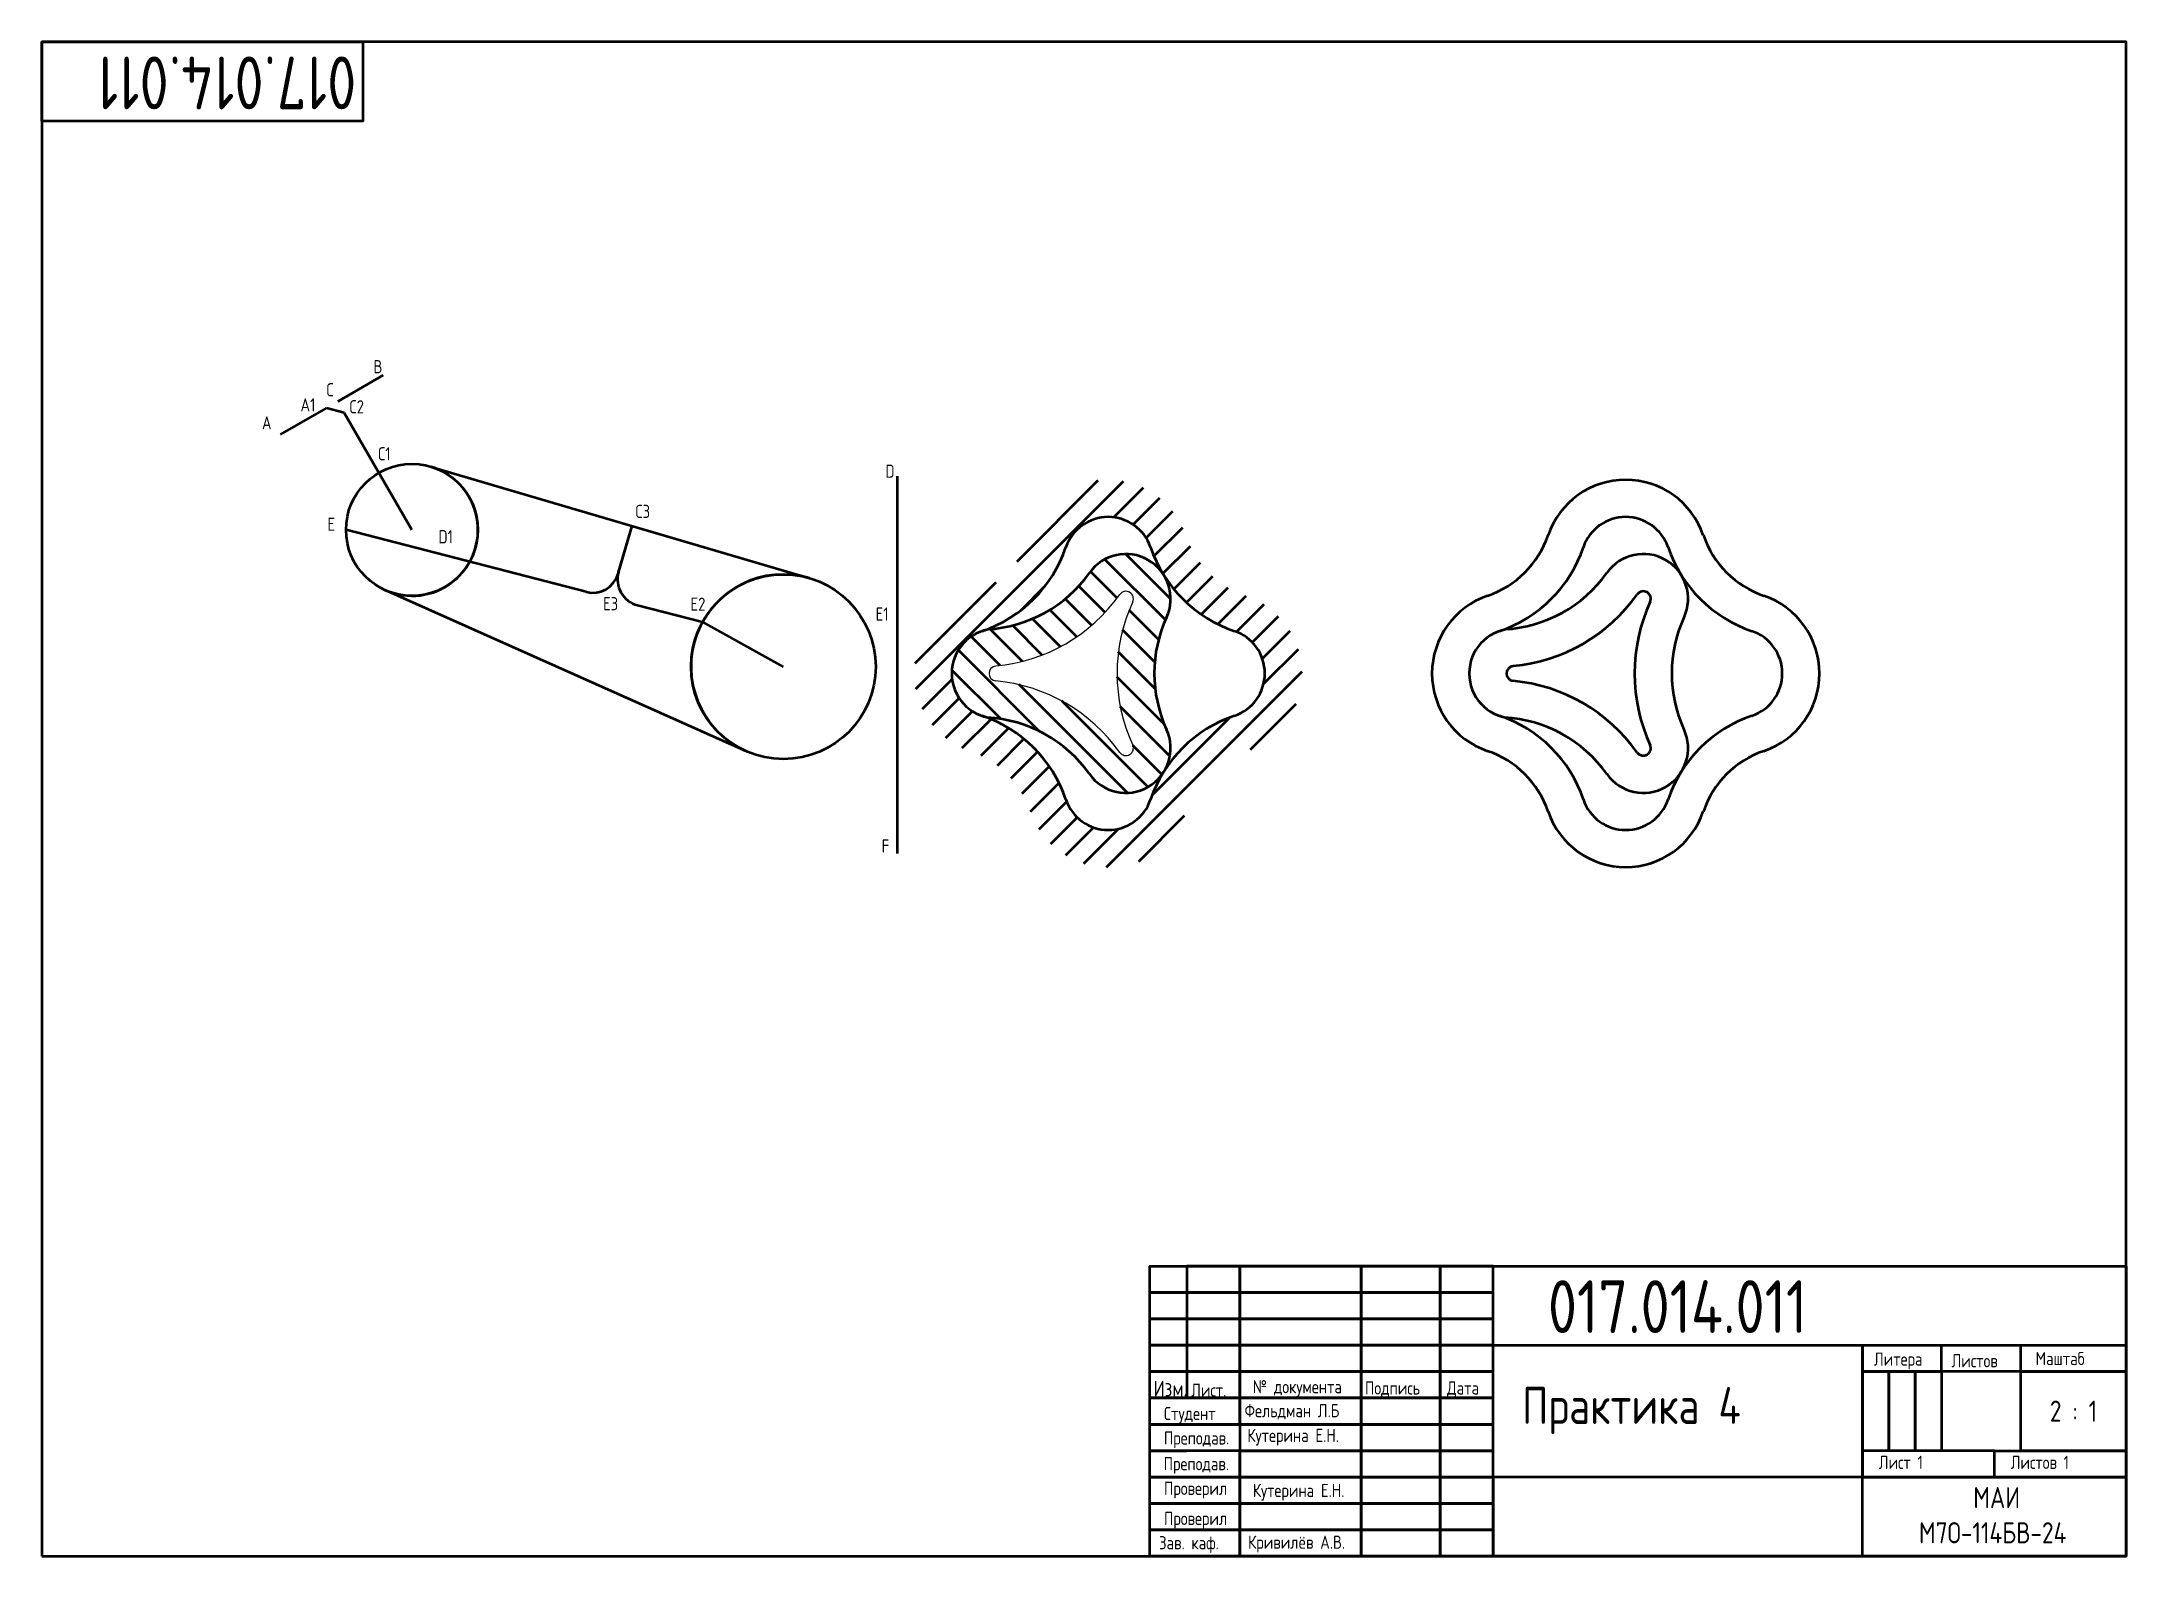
# Paper-space layout 'Лист1' of a CAD drawing. Header units: millimetres. Extents: x 20 to 415, y 5 to 292.
# The model-space entities are those that its viewports show. They can reach past a viewport. Long polylines and large blocks are cut down to what shows.
import ezdxf

# ---------------------------------------------------------------- set-up
doc = ezdxf.new("R2010")
doc.units = ezdxf.units.MM
doc.layers.add('AM_VIEWS', color=1, linetype='Continuous', lineweight=25, plot=False)
for name, color, linetype, lineweight in [('Основной', 5, 'Continuous', 50), ('Текст', 3, 'Continuous', 20), ('Тонкая', 7, 'Continuous', 25)]:
    doc.layers.add(name, color=color, linetype=linetype, lineweight=lineweight)
doc.styles.get("Standard").update_dxf_attribs({"font": 'arial.ttf'})
doc.styles.add('ГОСТ', font='GOST_A.TTF')

msp = doc.modelspace()

# ---------------------------------------------------------------- hatches: boundary and pattern name
at = {"layer": 'Основной'}
h = msp.add_hatch(dxfattribs=at)
h.set_pattern_fill('_USER', color=6, scale=14.122272, angle=45, pattern_type=0)
h.set_pattern_definition([(45, (-5282.909, -3283.859), (-9.985954, 9.985954), [])])
h.paths.add_polyline_path([(2753.7, 1873.5, -0.005677), (2752.5, 1875.4, 0.524931), (2696.7, 1876.1, -0.218853), (2623.2, 1833.7, 0.911358), (2623.2, 1766.2, -0.218853), (2696.7, 1723.7, 0.524931), (2752.5, 1724.4, -0.005677), (2753.7, 1726.3, 0.243263), (2755.2, 1757.4, -0.218853), (2755.2, 1842.4, 0.243263)], flags=0)
h.paths.add_polyline_path([(2729.5, 1854.2, 0.218853), (2729.5, 1745.6, -0.911358), (2719.8, 1740, 0.218853), (2625.8, 1794.3, -0.911358), (2625.8, 1805.5, 0.218853), (2719.8, 1859.8, -0.911358)], flags=0)
h.paths.add_polyline_path([(2769.9, 1904.6, 0.716297), (2652.2, 1904.6, -0.232963), (2606.3, 1858.7, 0.716297), (2606.3, 1741.1, -0.232963), (2652.2, 1695.2, 0.716297), (2769.9, 1695.2, -0.232963), (2815.8, 1741.1, 0.716297), (2815.8, 1858.7, -0.232963)])
h.paths.add_polyline_path([(2679, 1895.6, -0.716297), (2743.1, 1895.6, 0.054724), (2752.5, 1875.4, -0.017036), (2753.7, 1873.5, 0.170149), (2806.7, 1832, -0.716297), (2806.7, 1767.8, 0.170149), (2753.7, 1726.3, -0.017036), (2752.5, 1724.4, 0.054724), (2743.1, 1704.3, -0.716297), (2679, 1704.3, 0.232963), (2615.4, 1767.8, -0.716297), (2615.4, 1832, 0.232963)], flags=16)
h.paths.add_polyline_path([(2679, 1895.6, -0.716297), (2743.1, 1895.6, 0.054724), (2752.5, 1875.4, -0.017036), (2753.7, 1873.5, 0.170149), (2806.7, 1832, -0.716297), (2806.7, 1767.8, 0.170149), (2753.7, 1726.3, -0.546857), (2696.7, 1723.7, 0.229209), (2619.2, 1766.5, 0.009861), (2615.4, 1767.8, -0.716297), (2615.4, 1832, 0.232963)], flags=0)
h.paths.add_polyline_path([(2696.7, 1876.1, -0.524931), (2752.5, 1875.4, 0.005677), (2753.7, 1873.5, -0.243263), (2755.2, 1842.4, 0.218853), (2755.2, 1757.4, -0.243263), (2753.7, 1726.3, 0.005677), (2752.5, 1724.4, -0.524931), (2696.7, 1723.7, 0.218853), (2623.2, 1766.2, -0.911358), (2623.2, 1833.7, 0.218853)], flags=0)
h = msp.add_hatch(dxfattribs=at)
h.set_pattern_fill('_USER', color=6, scale=14.122272, angle=135, pattern_type=0)
h.set_pattern_definition([(135, (-5282.909, -3283.859), (-9.985954, -9.985954), [])])
h.paths.add_polyline_path([(2755.2, 1842.4, 0.243263), (2753.7, 1873.5, -0.005677), (2752.5, 1875.4, 0.524931), (2696.7, 1876.1, -0.218853), (2623.2, 1833.7, 0.911358), (2623.2, 1766.2, -0.218853), (2696.7, 1723.7, 0.524931), (2752.5, 1724.4, -0.005677), (2753.7, 1726.3, 0.243263), (2755.2, 1757.4, -0.218853)])
h.paths.add_polyline_path([(2729.5, 1745.6, -0.911358), (2719.8, 1740, 0.218853), (2625.8, 1794.3, -0.911358), (2625.8, 1805.5, 0.218853), (2719.8, 1859.8, -0.911358), (2729.5, 1854.2, 0.218853)], flags=16)

# ---------------------------------------------------------------- linework, layer by layer
for centre, radius, start, end in [((2613.8, 1934.9), 129.9, 275.3105, 324.6895), ((2847.6, 1799.9), 129.9, 155.3105, 204.6895), ((2724.4, 1856.5), 5.65, 335.3105, 144.6895), ((2626.3, 1799.9), 5.65, 95.3105, 264.6895), ((2613.8, 1664.9), 129.9, 35.3105, 84.6895), ((2724.4, 1743.3), 5.65, 215.3105, 24.6895)]:
    msp.add_arc(centre, radius, start, end)
at = {"layer": 'Основной', "color": 3}
for p, q in [((2127, 2006), (2161.5, 2025.9)), ((2083.7, 1980.9), (2118.4, 2000.9)), ((2132, 1997.3), (2118.4, 2000.9)), ((2183.3, 1908.7), (2132, 1997.3)), ((2315.3, 1861.7), (2133.3, 1908.7)), ((2339.5, 1875.4), (2350.2, 1911.7)), ((2339.9, 1876.7), (2350.2, 1911.7)), ((2354.1, 1851.7), (2403.6, 1838.9))]:
    msp.add_line(p, q, dxfattribs=at)
at = {"layer": 'Основной'}
for p, q in [((2197.9, 1956.5), (2484.6, 1872.2)), ((2551, 1949.3), (2551, 1663.4)), ((2435.3, 1741.5), (2162.9, 1863))]:
    msp.add_line(p, q, dxfattribs=at)
at = {"layer": 'Основной', "color": 1}
msp.add_line((2464.8, 1805), (2403.6, 1838.9), dxfattribs=at)
at = {"layer": 'Основной'}
for centre, radius in [((2183.3, 1908.7), 50), ((2464.8, 1805), 70)]:
    msp.add_circle(centre, radius, dxfattribs=at)
at = {"layer": 'Основной', "color": 1}
for centre, radius, start, end in [((2183.3, 1908.7), 50, 245.968, 73.0282), ((2464.8, 1805), 70, 73.612, 245.0745)]:
    msp.add_arc(centre, radius, start, end, dxfattribs=at)
at = {"layer": 'Основной'}
for centre, radius, start, end in [((3103.2, 1884.6), 62.1, 18.7722, 161.2278), ((2711, 1884.6), 33.9, 18.7722, 161.2278), ((2711, 1884.6), 33.9, 18.7722, 161.2278), ((3103.2, 1884.6), 33.9, 18.7722, 161.2278), ((3103.2, 1884.6), 33.9, 18.7722, 161.2278), ((2974.9, 1928.3), 73.4, 288.7722, 341.2278), ((3231.6, 1928.3), 73.4, 198.7722, 251.2278), ((2582.7, 1928.3), 101.7, 288.7722, 341.2278), ((2724.4, 1856.5), 33.9, 335.3105, 144.6895), ((2839.4, 1928.3), 101.7, 198.7722, 251.2278), ((2974.9, 1928.3), 101.7, 288.7722, 341.2278), ((3116.6, 1856.5), 33.9, 335.3105, 144.6895), ((3231.6, 1928.3), 101.7, 198.7722, 251.2278), ((2613.8, 1934.9), 101.7, 273.0507, 324.6895), ((3005.9, 1934.9), 101.7, 273.0507, 324.6895), ((3018.5, 1799.9), 62.1, 108.7722, 251.2278), ((3005.9, 1934.9), 129.9, 275.3105, 324.6895), ((3239.8, 1799.9), 129.9, 155.3105, 204.6895), ((3116.6, 1856.5), 5.65, 335.3105, 144.6895), ((3188, 1799.9), 62.1, 288.7722, 71.2278), ((2626.3, 1799.9), 33.9, 95.3105, 264.6895), ((2626.3, 1799.9), 33.9, 95.3105, 264.6895), ((2847.6, 1799.9), 101.7, 155.3105, 204.6895), ((3018.5, 1799.9), 33.9, 95.3105, 264.6895), ((3018.5, 1799.9), 33.9, 95.3105, 264.6895), ((3239.8, 1799.9), 101.7, 155.3105, 204.6895), ((2795.8, 1799.9), 33.9, 288.7722, 71.2278), ((2795.8, 1799.9), 33.9, 288.7722, 71.2278), ((3188, 1799.9), 33.9, 288.7722, 71.2278), ((3188, 1799.9), 33.9, 288.7722, 71.2278), ((3018.5, 1799.9), 5.65, 95.3105, 264.6895), ((3005.9, 1664.9), 129.9, 35.3105, 84.6895), ((2582.7, 1671.6), 101.7, 18.7722, 71.2278), ((2613.8, 1664.9), 101.7, 35.3105, 86.9493), ((2724.4, 1743.3), 33.9, 215.3105, 24.6895), ((2839.4, 1671.6), 101.7, 108.7722, 161.2278), ((2974.9, 1671.6), 101.7, 18.7722, 71.2278), ((3005.9, 1664.9), 101.7, 35.3105, 86.9493), ((3116.6, 1743.3), 33.9, 215.3105, 24.6895), ((3231.6, 1671.6), 101.7, 108.7722, 161.2278), ((2974.9, 1671.6), 73.4, 18.7722, 71.2278), ((3116.6, 1743.3), 5.65, 215.3105, 24.6895), ((3231.6, 1671.6), 73.4, 108.7722, 161.2278), ((2711, 1715.2), 33.9, 198.7722, 341.2278), ((2711, 1715.2), 33.9, 198.7722, 341.2278), ((3103.2, 1715.2), 62.1, 198.7722, 341.2278), ((3103.2, 1715.2), 33.9, 198.7722, 341.2278), ((3103.2, 1715.2), 33.9, 198.7722, 341.2278)]:
    msp.add_arc(centre, radius, start, end, dxfattribs=at)
at = {"layer": 'Основной', "color": 3}
for centre, start, end in [((2320.3, 1881), 255.5265, 343.612), ((2359.1, 1871), 163.612, 255.5265)]:
    msp.add_arc(centre, 20, start, end, dxfattribs=at)

# ---------------------------------------------------------------- texts
at = {"layer": 'Основной', "char_height": 10, "attachment_point": 1}
for s, insert in [('{\\fGOST type A|b0|i0|c0|p34;\\C256;\\c0;B}', (2154.1, 2037.4)), ('{\\fGOST type A|b0|i0|c0|p34;\\C256;\\c0;A1}', (2098.8, 2008.5)), ('{\\fGOST type A|b0|i0|c204|p34;\\C256;\\c0;С}', (2118.5, 2019.9)), ('{\\fGOST type A|b0|i0|c204|p34;\\C256;\\c0;С\\fGOST type A|b0|i0|c0|p34;2}', (2136, 2007)), ('{\\fGOST type A|b0|i0|c0|p34;\\C256;\\c0;A}', (2069.6, 1994.9)), ('{\\fGOST type A|b0|i0|c204|p34;\\C256;\\c0;С\\fGOST type A|b0|i0|c0|p34;1}', (2157.7, 1971.4)), ('{\\fGOST type A|b0|i0|c0|p34;\\C256;\\c0;D}', (2542.1, 1958.2)), ('{\\fGOST type A|b0|i0|c204|p34;\\C256;\\c0;С3}', (2352.7, 1927.7)), ('{\\fGOST type A|b0|i0|c0|p34;\\C256;\\c0;E}', (2119.3, 1918)), ('{\\fGOST type A|b0|i0|c0|p34;\\C256;\\c0;D1}', (2203.4, 1908.5)), ('{\\fGOST type A|b0|i0|c0|p34;\\C256;\\c0;E3}', (2328.1, 1857.7)), ('{\\fGOST type A|b0|i0|c0|p34;\\C256;\\c0;E2}', (2394.4, 1857.4)), ('{\\fGOST type A|b0|i0|c0|p34;\\C256;\\c0;E1}', (2534.7, 1849.9)), ('{\\fGOST type A|b0|i0|c0|p34;\\C256;\\c0;F}', (2539.3, 1674.1))]:
    msp.add_mtext_dynamic_manual_height_columns(s, width=128.86, gutter_width=12.5, heights=[0], dxfattribs=dict(at, insert=insert))

psp = doc.layouts.new('Лист1')

# ---------------------------------------------------------------- linework, layer by layer
at = {"layer": 'Основной'}
for p, q in [((380, 40), (380, 45)), ((395, 25), (395, 45))]:
    psp.add_line(p, q, dxfattribs=at)
for points in [[(20, 292), (80.84, 292), (80.84, 276.97), (20, 276.97)], [(20, 5), (415, 5), (415, 292), (20, 292)], [(415, 5), (230, 5), (230, 60), (415, 60)], [(230, 60), (237, 60), (237, 55), (230, 55)], [(237, 55), (247, 55), (247, 60), (237, 60)], [(247, 55), (270, 55), (270, 60), (247, 60)], [(270, 55), (285, 55), (285, 60), (270, 60)], [(285, 55), (295, 55), (295, 60), (285, 60)], [(230, 55), (237, 55), (237, 50), (230, 50)], [(237, 50), (247, 50), (247, 55), (237, 55)], [(247, 50), (270, 50), (270, 55), (247, 55)], [(270, 50), (285, 50), (285, 55), (270, 55)], [(285, 50), (295, 50), (295, 55), (285, 55)], [(230, 50), (237, 50), (237, 45), (230, 45)], [(237, 45), (247, 45), (247, 50), (237, 50)], [(247, 45), (270, 45), (270, 50), (247, 50)], [(270, 45), (285, 45), (285, 50), (270, 50)], [(285, 45), (295, 45), (295, 50), (285, 50)], [(230, 45), (237, 45), (237, 40), (230, 40)], [(237, 40), (247, 40), (247, 45), (237, 45)], [(247, 40), (270, 40), (270, 45), (247, 45)], [(270, 40), (285, 40), (285, 45), (270, 45)], [(285, 40), (295, 40), (295, 45), (285, 45)], [(365, 20), (295, 20), (295, 45), (365, 45)], [(415, 20), (365, 20), (365, 45), (415, 45)], [(365, 45), (415, 45), (415, 40), (365, 40)], [(230, 40), (237, 40), (237, 35), (230, 35)], [(237, 35), (247, 35), (247, 40), (237, 40)], [(247, 35), (270, 35), (270, 40), (247, 40)], [(270, 35), (285, 35), (285, 40), (270, 40)], [(285, 35), (295, 35), (295, 40), (285, 40)], [(365, 40), (370, 40), (370, 25), (365, 25)], [(370, 40), (375, 40), (375, 25), (370, 25)], [(375, 40), (380, 40), (380, 25), (375, 25)], [(415, 25), (395, 25), (395, 40), (415, 40)], [(247, 30), (270, 30), (270, 35), (247, 35)], [(270, 30), (285, 30), (285, 35), (270, 35)], [(285, 30), (295, 30), (295, 35), (285, 35)], [(247, 25), (270, 25), (270, 30), (247, 30)], [(270, 25), (285, 25), (285, 30), (270, 30)], [(285, 25), (295, 25), (295, 30), (285, 30)], [(247, 20), (270, 20), (270, 25), (247, 25)], [(270, 20), (285, 20), (285, 25), (270, 25)], [(285, 20), (295, 20), (295, 25), (285, 25)], [(365, 20), (390, 20), (390, 25), (365, 25)], [(390, 25), (415, 25), (415, 20), (390, 20)], [(247, 15), (270, 15), (270, 20), (247, 20)], [(270, 15), (285, 15), (285, 20), (270, 20)], [(285, 15), (295, 15), (295, 20), (285, 20)], [(295, 5), (365, 5), (365, 20), (295, 20)], [(365, 20), (415, 20), (415, 5), (365, 5)], [(247, 10), (270, 10), (270, 15), (247, 15)], [(270, 10), (285, 10), (285, 15), (270, 15)], [(285, 10), (295, 10), (295, 15), (285, 15)], [(247, 5), (270, 5), (270, 10), (247, 10)], [(270, 5), (285, 5), (285, 10), (270, 10)], [(285, 5), (295, 5), (295, 10), (285, 10)]]:
    psp.add_lwpolyline(points, close=True, dxfattribs=at)
for points in [[(237, 30), (230, 30), (230, 35), (237, 35)], [(237, 30), (247, 30), (247, 35), (237, 35)], [(237, 25), (230, 25), (230, 30), (237, 30)], [(247, 30), (237, 30)], [(237, 20), (230, 20), (230, 25), (237, 25)], [(237, 20), (247, 20), (247, 25), (237, 25)], [(237, 15), (230, 15), (230, 20), (237, 20)], [(237, 15), (247, 15), (247, 20), (237, 20)], [(237, 10), (230, 10), (230, 15), (237, 15)], [(237, 10), (247, 10), (247, 15), (237, 15)], [(237, 5), (230, 5), (230, 10), (237, 10)], [(237, 5), (247, 5), (247, 10), (237, 10)]]:
    psp.add_lwpolyline(points, dxfattribs=at)

# ---------------------------------------------------------------- texts
at = {"layer": 'Текст', "color": 0, "insert": (79.62, 279.2), "char_height": 10, "attachment_point": 1, "rotation": 180}
psp.add_mtext_dynamic_manual_height_columns('{\\fGOST type A|b0|i0|c204|p34;017.014.011}', width=59.6228, gutter_width=12.5, heights=[0], dxfattribs=at)
at = {"layer": 'Текст', "color": 0, "attachment_point": 1, "style": 'ГОСТ'}
for s, width, heights, insert, char_height in [('017.014.011', 22.3124, [0], (305.4, 57.31), 10), ('Фельдман Л.Б', 22.2854, [0], (247.92, 33.84), 2.5), ('Кутерина Е.Н.', 23, [3.13], (248.46, 29.16), 2.5), ('Кутерина Е.Н.', 23, [3.13], (249.49, 18.73), 2.5), ('Кривилёв А.В.', 23, [3.13], (248.6, 8.92), 2.5)]:
    psp.add_mtext_dynamic_manual_height_columns(s, width=width, gutter_width=12.5, heights=heights, dxfattribs=dict(at, insert=insert, char_height=char_height))
at = {"layer": 'Тонкая', "style": 'ГОСТ'}
for s, width, heights, insert, char_height, attachment_point in [('Литера', 15, [0], (367.18, 43.62), 2.5, 1), ('Маштаб', 30, [0], (397.81, 43.72), 2.5, 1), ('Листов', 15, [0], (381.89, 43.31), 2.5, 1), ('Изм.', 4.2453, [0], (230.68, 38.28), 3, 1), ('№ документа', 22.3124, [0], (249.47, 38.39), 2.5, 1), ('Практика 4', 79.0525, [0], (300.5, 37.08), 7, 1), ('Студент', 17, [0], (232.65, 33.31), 2.5, 1), ('2 : 1', 20, [0], (405, 32.5), 4, 5), ('Преподав.', 17, [0], (232.64, 28.68), 2.5, 1), ('Преподав.', 17, [0], (232.59, 23.8), 2.5, 1), ('Лист 1', 25, [0], (368.1, 24.05), 2.5, 1), ('Листов 1', 25, [0], (393.1, 24.05), 2.5, 1), ('Проверил', 14.3469, [0], (232.65, 19.13), 2.5, 1), ('\\pi20.99571;МАИ\\P\\pi10.70264;М7О-114БВ-24', 50, [0], (365, 18.13), 4, 1), ('Проверил', 14.3469, [0], (232.65, 13.43), 2.5, 1), ('Зав. каф.', 13.0245, [7.58], (231.73, 8.82), 2.5, 1)]:
    psp.add_mtext_dynamic_manual_height_columns(s, width=width, gutter_width=12.5, heights=heights, dxfattribs=dict(at, insert=insert, char_height=char_height, attachment_point=attachment_point))
at = {"layer": 'Тонкая', "insert": (237.81, 37.74), "char_height": 2.5, "width": 6.2563, "attachment_point": 1, "style": 'ГОСТ'}
psp.add_mtext('Лист.', dxfattribs=at)
at = {"layer": 'Тонкая', "char_height": 2.5, "attachment_point": 1, "style": 'ГОСТ'}
for s, insert in [('Подпись', (270.73, 38.15)), ('Дата', (286.29, 38.16))]:
    psp.add_mtext(s, dxfattribs=dict(at, insert=insert))

# ---------------------------------------------------------------- viewports
at = {"layer": 'AM_VIEWS'}
psp.add_viewport(center=(217.5, 148.5), size=(395, 287), view_center_point=(2692.64, 1704.73), view_height=1148, dxfattribs=at)

doc.saveas('drawing.dxf')
